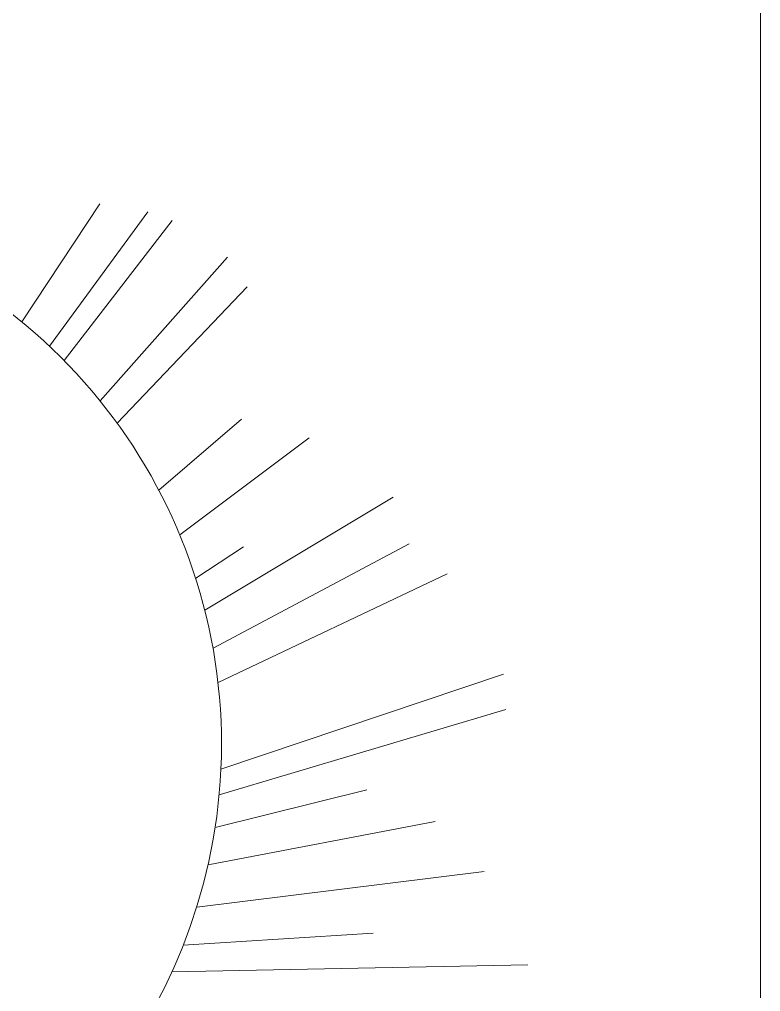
# Model space of a CAD drawing. Header units: millimetres. Extents: x -790 to 1043, y -481 to 328.
# Drawn here: x -119.1 to -44.3, y 33.4 to 131.5 of the extents above; entities that cross this region are included whole.
import ezdxf

# ---------------------------------------------------------------- set-up
doc = ezdxf.new("R2010")
doc.units = ezdxf.units.MM
doc.header["$MEASUREMENT"] = 0
doc.layers.add('Layer 1', color=7, linetype='Continuous')

msp = doc.modelspace()

# ---------------------------------------------------------------- linework, layer by layer
at = {"layer": 'Layer 1', "color": 250, "lineweight": 9}
msp.add_open_spline([(-286.3239, 184.9801), (-286.3239, 184.9801), (-286.3239, -161.0197), (-286.3239, -161.0197), (-286.3239, -161.0197), (-286.3239, -161.0197), (-44.3239, -161.0197), (-44.3239, -161.0197), (-44.3239, -161.0197), (-44.3239, -161.0197), (-44.3239, 184.9801), (-44.3239, 184.9801), (-44.3239, 184.9801), (-44.3239, 184.9801), (-286.3239, 184.9801), (-286.3239, 184.9801)], degree=3, knots=[0, 0, 0, 0, 0.2, 0.2, 0.2, 0.2, 0.4, 0.4, 0.4, 0.4, 0.6, 0.6, 0.6, 0.6, 1, 1, 1, 1], dxfattribs=at)
at = {"layer": 'Layer 1', "color": 240, "lineweight": 20}
for points in [[(-111.0201, 112.9205), (-111.0201, 112.9205), (-118.9133, 100.9953), (-118.9133, 100.9953)], [(-116.1106, 98.5293), (-116.1106, 98.5293), (-106.1952, 112.0958), (-106.1952, 112.0958)], [(-114.6323, 97.0847), (-114.6323, 97.0847), (-103.7331, 111.2178), (-103.7331, 111.2178)], [(-98.1312, 107.5197), (-98.1312, 107.5197), (-110.994, 93.0104), (-110.994, 93.0104)], [(-96.1609, 104.5354), (-96.1609, 104.5354), (-109.2723, 90.7653), (-109.2723, 90.7653)], [(-96.7061, 91.1714), (-96.7061, 91.1714), (-105.064, 84.0037), (-105.064, 84.0037)], [(-102.9385, 79.4808), (-102.9385, 79.4808), (-89.9066, 89.2825), (-89.9066, 89.2825)], [(-100.4115, 71.8764), (-100.4115, 71.8764), (-81.4008, 83.2928), (-81.4008, 83.2928)], [(-79.813, 78.5876), (-79.813, 78.5876), (-99.5895, 68.0549), (-99.5895, 68.0549)], [(-96.5283, 78.2934), (-96.5283, 78.2934), (-101.336, 75.1113), (-101.336, 75.1113)], [(-99.087, 64.5948), (-99.087, 64.5948), (-75.9643, 75.5633), (-75.9643, 75.5633)], [(-70.2629, 65.4315), (-70.2629, 65.4315), (-98.8006, 55.8398), (-98.8006, 55.8398)], [(-70.0403, 61.8624), (-70.0403, 61.8624), (-98.9794, 53.2688), (-98.9794, 53.2688)], [(-99.384, 49.9695), (-99.384, 49.9695), (-84.0776, 53.7512), (-84.0776, 53.7512)], [(-77.1677, 50.5445), (-77.1677, 50.5445), (-100.0969, 46.1906), (-100.0969, 46.1906)], [(-101.2414, 41.9134), (-101.2414, 41.9134), (-72.2117, 45.5208), (-72.2117, 45.5208)], [(-83.4262, 39.2881), (-83.4262, 39.2881), (-102.5967, 38.0702), (-102.5967, 38.0702)], [(-103.7401, 35.3877), (-103.7401, 35.3877), (-67.818, 36.091), (-67.818, 36.091)]]:
    msp.add_open_spline(points, degree=3, dxfattribs=at)
msp.add_open_spline([(-143.4087, 4.2096), (-119.8943, 8.7459), (-101.2247, 28.363), (-98.9668, 53.407), (-98.9668, 53.407), (-96.6053, 79.6011), (-113.1154, 103.9093), (-138.3723, 111.28), (-138.3723, 111.28), (-138.129, 111.209), (-141.03, 112.0788), (-142.0134, 112.209)], degree=3, knots=[0, 0, 0, 0, 0.25, 0.25, 0.25, 0.25, 0.5, 0.5, 0.5, 0.5, 1, 1, 1, 1], dxfattribs=at)

doc.saveas('drawing.dxf')
